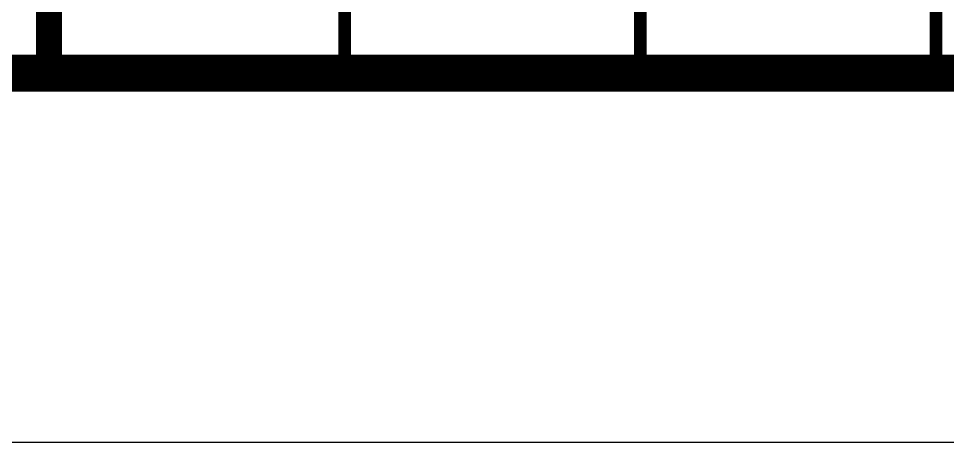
# Model space of a CAD drawing. Extents: x -518115 to 790560, y -210384 to 1628073.
# Drawn here: x 543990 to 545246, y -112277 to -111703 of the extents above; entities that cross this region are included whole.
import ezdxf

# ---------------------------------------------------------------- set-up
doc = ezdxf.new("R2010")
doc.units = 0
doc.header["$LTSCALE"] = 1000
doc.header["$MEASUREMENT"] = 0
doc.layers.add('yichutu', color=7, linetype='Continuous', true_color=0xffffff, plot=False)
doc.layers.add('图框', color=140, linetype='Continuous')

# ---------------------------------------------------------------- blocks, each defined once
blk = doc.blocks.new('A$C549D2611')
at = {"layer": '图框'}
blk.add_lwpolyline([(0, 0), (42050, 0), (42050, -29700), (0, -29700)], close=True, dxfattribs=at)
blk.add_lwpolyline([(0, 0), (42050, 0), (42050, -29700), (0, -29700)], close=True, dxfattribs=at)
at = {"layer": '图框', "const_width": 50}
blk.add_lwpolyline([(41550, -29200), (41550, -500), (1250, -500), (1250, -29200)], close=True, dxfattribs=at)
at = {"layer": '图框'}
for points, const_width in [([(38052.5, -24599.8), (41552.5, -24599.8)], 17.5), ([(38052.5, -24999.8), (41552.5, -24999.8)], 17.5), ([(38052.5, -25399.8), (41552.5, -25399.8)], 17.5), ([(38052.5, -25799.8), (41552.5, -25799.8)], 35)]:
    blk.add_lwpolyline(points, dxfattribs=dict(at, const_width=const_width))
blk = doc.blocks.new('yct-841-594-84100-59399.9999999999-100-1000.0')
at = {"layer": 'yichutu', "color": 7, "true_color": 0xffffff}
blk.add_lwpolyline([(0, 0), (0, 59400), (84100, 59400), (84100, 0)], close=True, dxfattribs=at)

msp = doc.modelspace()

# ---------------------------------------------------------------- block references
at = {"rotation": 270}
msp.add_blockref('A$C549D2611', (569830.5, -70226.6), dxfattribs=at)
at = {"layer": 'yichutu', "xscale": 0.5, "yscale": 0.5, "zscale": 0.5, "rotation": 270}
msp.add_blockref('yct-841-594-84100-59399.9999999999-100-1000.0', (540130.5, -70226.6), dxfattribs=at)

doc.saveas('drawing.dxf')
